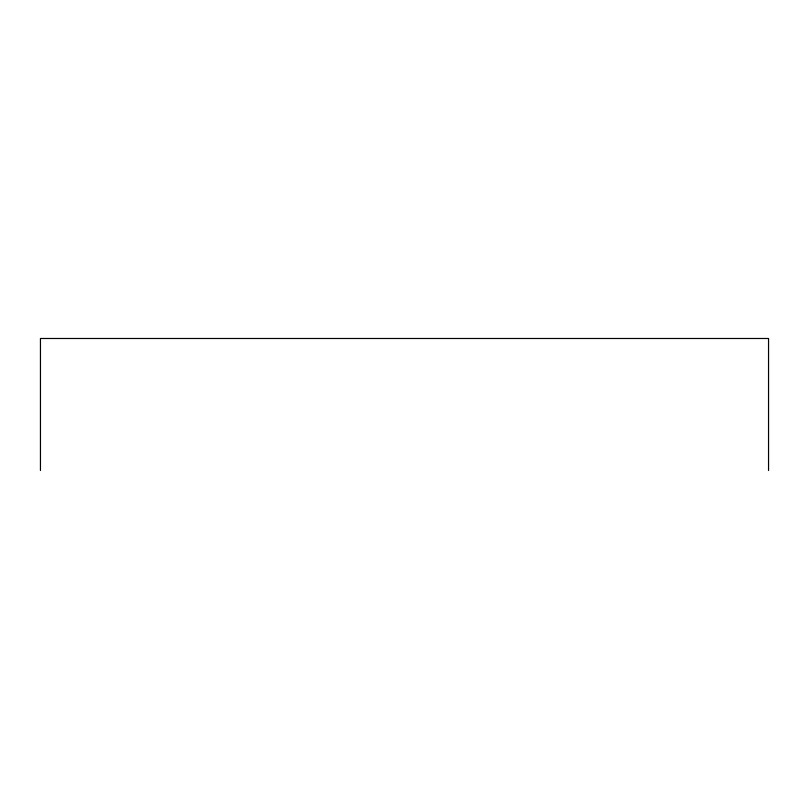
<?xml version="1.0" encoding="UTF-8"?>
<svg xmlns="http://www.w3.org/2000/svg" width="809" height="809" viewBox="0 0 809 809"><rect width="100%" height="100%" fill="white"/><g stroke="black" fill="none" stroke-linecap="round" stroke-linejoin="round"><path stroke-width="1.21" d="M768.55 470.514L768.55 338.486L40.45 338.486L40.45 470.514"/></g></svg>
